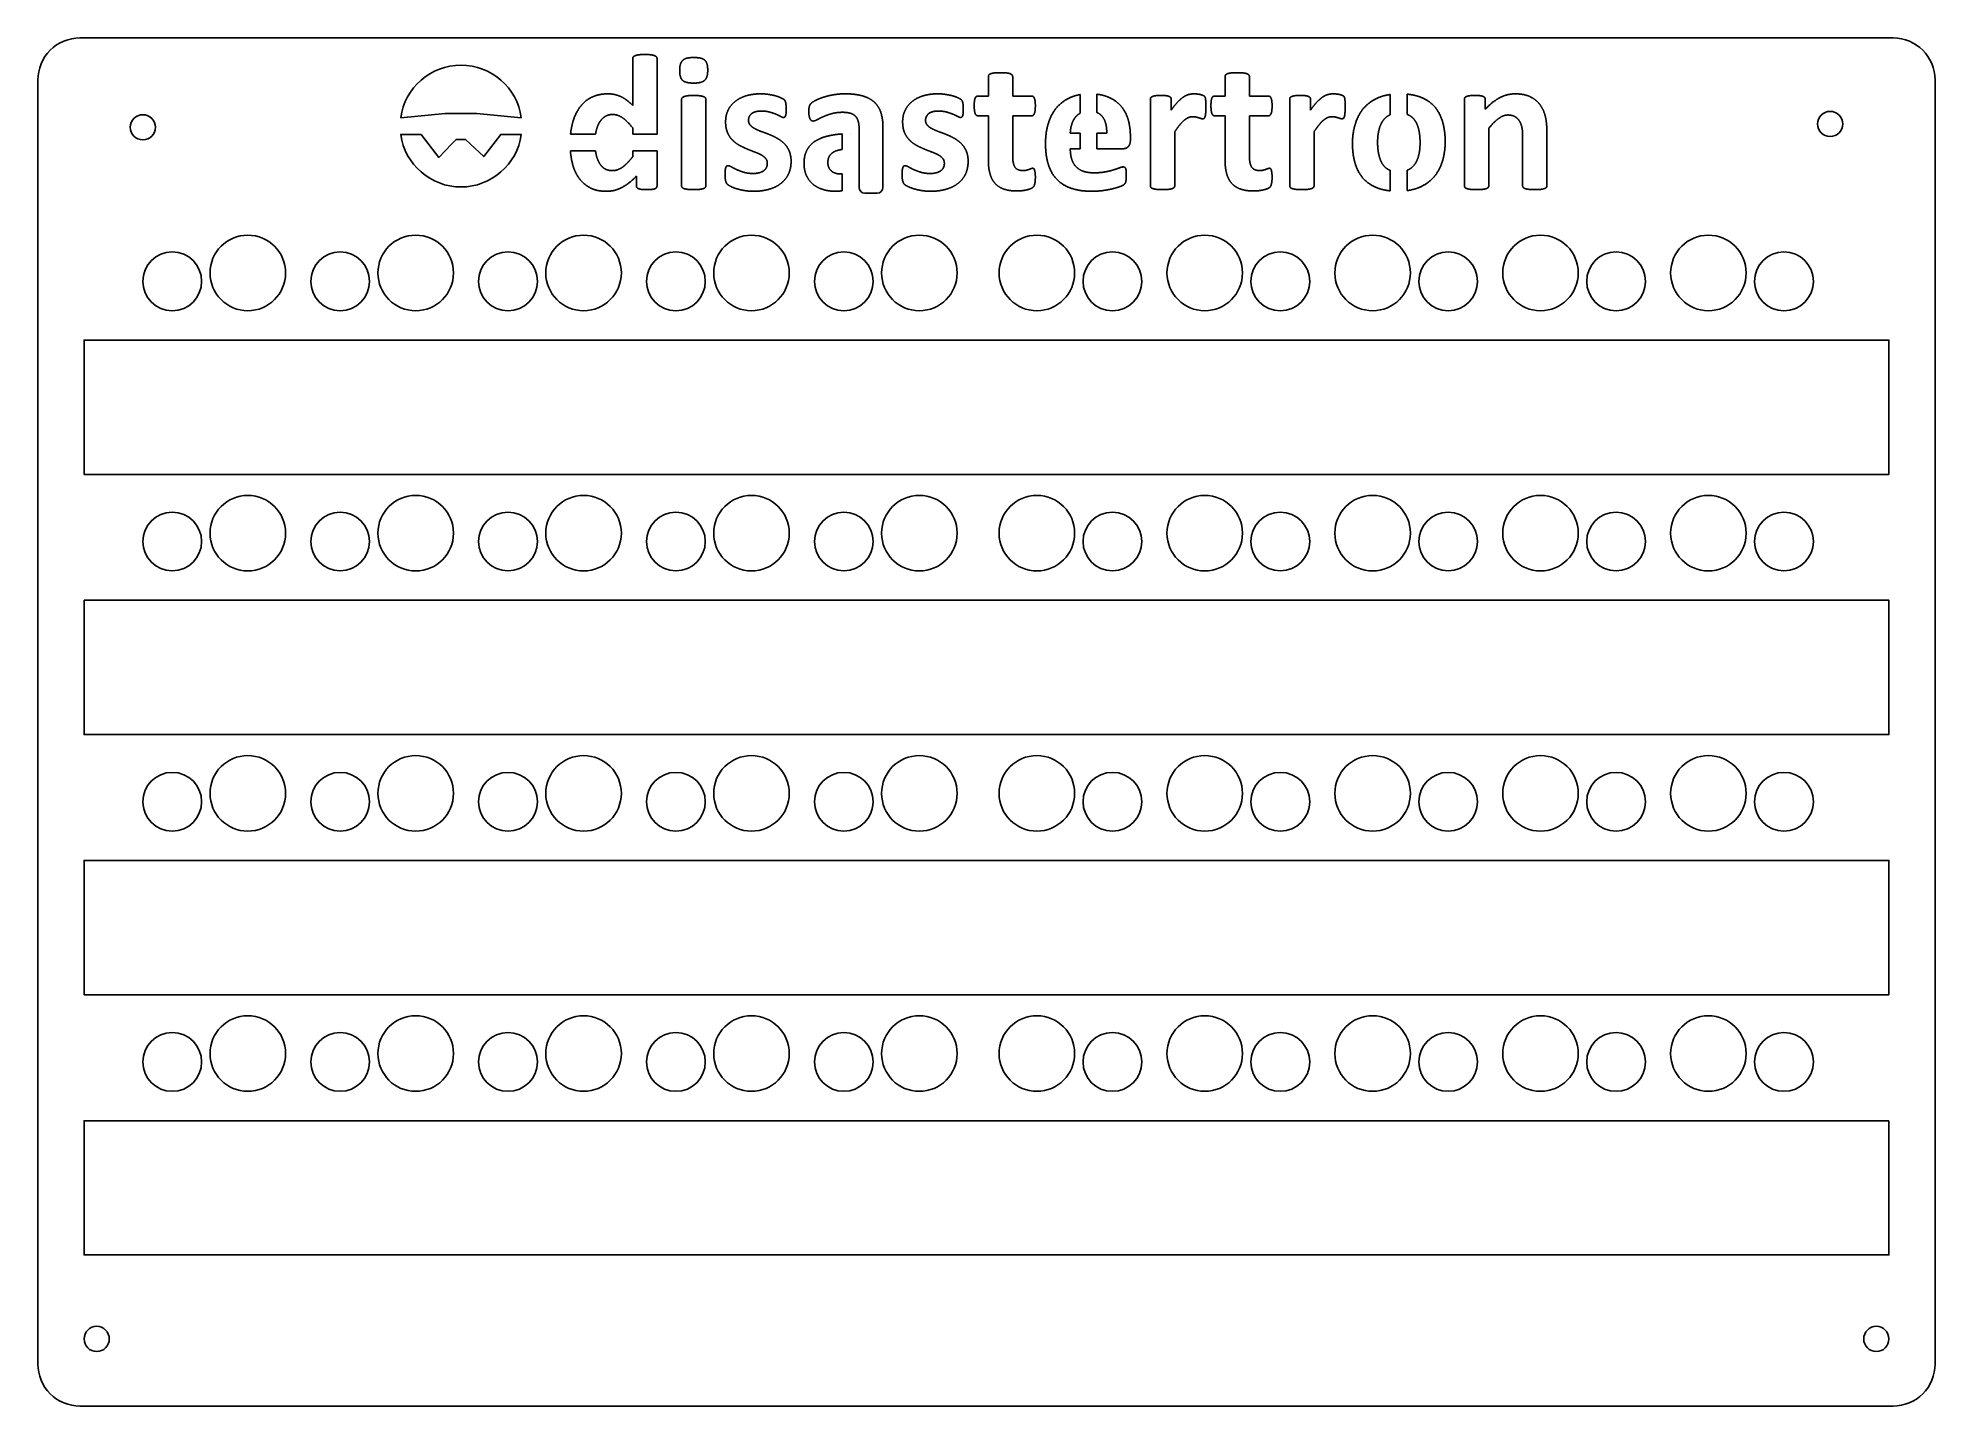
# Model space of a CAD drawing. Header units: millimetres. Extents: x 0 to 226, y 0 to 163.
import ezdxf

# ---------------------------------------------------------------- set-up
doc = ezdxf.new("R2010")
doc.units = ezdxf.units.MM
doc.layers.get('0').update_dxf_attribs({"linetype": 'CONTINUOUS'})

msp = doc.modelspace()

# ---------------------------------------------------------------- linework, layer by layer
for p, q in [((70.86, 154.96), (70.86, 160.53)), ((73.75, 160.53), (73.75, 151.54)), ((113.22, 156.08), (113.22, 158.37)), ((116.12, 158.37), (116.12, 156.08)), ((141.42, 156.08), (141.42, 158.37)), ((144.32, 158.37), (144.32, 156.08)), ((112, 156.08), (113.22, 156.08)), ((116.12, 156.08), (118.35, 156.08)), ((124.15, 154.03), (124.15, 156.25)), ((126.15, 156.29), (126.15, 154.12)), ((140.2, 156.08), (141.42, 156.08)), ((144.32, 156.08), (146.55, 156.08)), ((161.1, 153.85), (161.1, 156.26)), ((163.1, 156.3), (163.1, 153.9)), ((76.67, 145.39), (76.67, 155.66)), ((79.57, 155.66), (79.57, 145.39)), ((113.22, 153.72), (111.99, 153.72)), ((113.22, 148.45), (113.22, 153.72)), ((118.37, 153.72), (116.12, 153.72)), ((116.12, 153.72), (116.12, 148.89)), ((132.52, 145.39), (132.52, 155.68)), ((135, 155.68), (135, 154.4)), ((141.42, 153.72), (140.19, 153.72)), ((141.42, 148.45), (141.42, 153.72)), ((144.32, 153.72), (144.32, 148.89)), ((146.57, 153.72), (144.32, 153.72)), ((149.12, 145.39), (149.12, 155.68)), ((151.6, 155.68), (151.6, 154.4)), ((169.93, 145.39), (169.93, 155.68)), ((172.41, 155.68), (172.41, 154.5)), ((63.45, 151.54), (66.43, 151.54)), ((70.86, 151.54), (70.86, 152.27)), ((70.86, 151.54), (73.75, 151.54)), ((95.82, 151.59), (95.82, 149.71)), ((96.81, 151.59), (96.81, 151.59)), ((97.82, 151.59), (97.82, 152.21)), ((97.82, 151.59), (97.82, 145.5)), ((100.67, 152.28), (100.67, 145.36)), ((122.98, 151.67), (124.15, 151.67)), ((124.15, 149.8), (124.15, 151.67)), ((126.15, 151.67), (127.32, 151.67)), ((126.15, 151.67), (126.15, 149.8)), ((135.43, 151.81), (135.43, 145.39)), ((152.02, 151.81), (152.02, 145.39)), ((172.84, 152.23), (172.84, 145.39)), ((179.76, 151.75), (179.76, 145.39)), ((63.43, 149.54), (66.42, 149.54)), ((70.86, 148.85), (70.86, 149.54)), ((70.86, 149.54), (73.75, 149.54)), ((73.75, 149.54), (73.75, 145.39)), ((124.15, 149.8), (122.98, 149.8)), ((129.25, 149.8), (126.15, 149.8)), ((130.14, 151.3), (130.14, 150.84)), ((176.87, 145.39), (176.87, 151.27)), ((161.1, 147.22), (161.1, 144.78)), ((163.1, 147.23), (163.1, 144.81)), ((71.29, 145.39), (71.29, 146.53)), ((95.82, 146.79), (95.82, 144.8)), ((97.82, 145.5), (97.82, 145.2)), ((100.67, 145.2), (100.67, 145.5)), ((98.52, 144.5), (99.97, 144.5)), ((5.5, 123), (5.5, 117)), ((5.5, 93), (5.5, 87)), ((5.5, 63), (5.5, 57)), ((5.5, 33), (5.5, 27))]:
    msp.add_line(p, q)
for points in [[(5, 0, -0.414214), (0, 5), (0, 158, -0.414217), (5, 163), (221, 163, -0.414209), (226, 158), (226, 5, -0.414214), (221, 0)], [(43.22, 153.5, -0.87068), (57.58, 153.5), (52.29, 154), (48.5, 154)], [(45.67, 151.5), (47.77, 148.76), (49.28, 150.36), (49.81, 150.91), (50.93, 150.91), (51.51, 150.36), (53.1, 148.86), (55.13, 151.5), (57.58, 151.5, -0.87068), (43.22, 151.5)]]:
    msp.add_lwpolyline(points, format="xyb", close=True)
for points in [[(220.5, 111), (220.5, 127), (5.5, 127), (5.5, 111)], [(5.5, 96), (5.5, 80), (220.5, 80), (220.5, 96)], [(5.5, 49), (220.5, 49), (220.5, 65), (5.5, 65)], [(220.5, 34), (5.5, 34), (5.5, 18), (220.5, 18)]]:
    msp.add_lwpolyline(points, close=True)
for centre, radius in [((12.5, 152.35), 1.5), ((213.5, 152.75), 1.5), ((25, 135), 4.5), ((45, 135), 4.5), ((65, 135), 4.5), ((85, 135), 4.5), ((105, 135), 4.5), ((119, 135), 4.5), ((139, 135), 4.5), ((159, 135), 4.5), ((179, 135), 4.5), ((199, 135), 4.5), ((16, 134), 3.5), ((36, 134), 3.5), ((56, 134), 3.5), ((76, 134), 3.5), ((96, 134), 3.5), ((128, 134), 3.5), ((148, 134), 3.5), ((168, 134), 3.5), ((188, 134), 3.5), ((208, 134), 3.5), ((25, 104), 4.5), ((45, 104), 4.5), ((65, 104), 4.5), ((85, 104), 4.5), ((105, 104), 4.5), ((119, 104), 4.5), ((139, 104), 4.5), ((159, 104), 4.5), ((179, 104), 4.5), ((199, 104), 4.5), ((16, 103), 3.5), ((36, 103), 3.5), ((56, 103), 3.5), ((76, 103), 3.5), ((96, 103), 3.5), ((128, 103), 3.5), ((148, 103), 3.5), ((168, 103), 3.5), ((188, 103), 3.5), ((208, 103), 3.5), ((25, 73), 4.5), ((45, 73), 4.5), ((65, 73), 4.5), ((85, 73), 4.5), ((105, 73), 4.5), ((119, 73), 4.5), ((139, 73), 4.5), ((159, 73), 4.5), ((179, 73), 4.5), ((199, 73), 4.5), ((16, 72), 3.5), ((36, 72), 3.5), ((56, 72), 3.5), ((76, 72), 3.5), ((96, 72), 3.5), ((128, 72), 3.5), ((148, 72), 3.5), ((168, 72), 3.5), ((188, 72), 3.5), ((208, 72), 3.5), ((25, 42), 4.5), ((45, 42), 4.5), ((65, 42), 4.5), ((85, 42), 4.5), ((105, 42), 4.5), ((119, 42), 4.5), ((139, 42), 4.5), ((159, 42), 4.5), ((179, 42), 4.5), ((199, 42), 4.5), ((16, 41), 3.5), ((36, 41), 3.5), ((56, 41), 3.5), ((76, 41), 3.5), ((96, 41), 3.5), ((128, 41), 3.5), ((148, 41), 3.5), ((168, 41), 3.5), ((188, 41), 3.5), ((208, 41), 3.5), ((7, 8), 1.5), ((219, 8), 1.5)]:
    msp.add_circle(centre, radius)
for centre, start, end in [((98.52, 145.2), 180, 270), ((99.97, 145.2), -90, 0)]:
    msp.add_arc(centre, 0.7, start, end)
for points in [[(70.86, 160.53), (70.86, 160.65), (70.93, 160.74)], [(70.93, 160.74), (70.99, 160.83), (71.16, 160.89)], [(71.16, 160.89), (71.32, 160.96), (71.6, 160.99)], [(71.6, 160.99), (71.88, 161.03), (72.3, 161.03)], [(72.3, 161.03), (72.73, 161.03), (73.01, 160.99)], [(73.01, 160.99), (73.29, 160.96), (73.45, 160.89)], [(73.45, 160.89), (73.61, 160.83), (73.68, 160.74)], [(73.68, 160.74), (73.75, 160.65), (73.75, 160.53)], [(76.8, 160.33), (77.15, 160.67), (78.13, 160.67)], [(78.13, 160.67), (79.1, 160.67), (79.45, 160.34)], [(76.45, 159.11), (76.45, 159.99), (76.8, 160.33)], [(76.79, 157.95), (76.45, 158.27), (76.45, 159.11)], [(79.79, 159.17), (79.79, 158.29), (79.44, 157.96)], [(79.45, 160.34), (79.79, 160.01), (79.79, 159.17)], [(113.22, 158.37), (113.22, 158.49), (113.28, 158.58)], [(113.28, 158.58), (113.35, 158.67), (113.51, 158.74)], [(113.51, 158.74), (113.68, 158.8), (113.96, 158.83)], [(113.96, 158.83), (114.25, 158.86), (114.66, 158.86)], [(114.66, 158.86), (115.09, 158.86), (115.37, 158.83)], [(115.37, 158.83), (115.65, 158.8), (115.82, 158.74)], [(115.82, 158.74), (115.98, 158.67), (116.05, 158.58)], [(116.05, 158.58), (116.12, 158.49), (116.12, 158.37)], [(141.42, 158.37), (141.42, 158.49), (141.48, 158.58)], [(141.48, 158.58), (141.55, 158.67), (141.71, 158.74)], [(141.71, 158.74), (141.88, 158.8), (142.16, 158.83)], [(142.16, 158.83), (142.45, 158.86), (142.86, 158.86)], [(142.86, 158.86), (143.29, 158.86), (143.57, 158.83)], [(143.57, 158.83), (143.85, 158.8), (144.02, 158.74)], [(144.02, 158.74), (144.18, 158.67), (144.25, 158.58)], [(144.25, 158.58), (144.32, 158.49), (144.32, 158.37)], [(65.96, 155.93), (66.8, 156.34), (67.9, 156.34)], [(67.9, 156.34), (68.76, 156.34), (69.47, 155.99)], [(69.47, 155.99), (70.17, 155.64), (70.86, 154.96)], [(76.74, 155.86), (76.8, 155.95), (76.97, 156.01)], [(78.11, 157.62), (77.13, 157.62), (76.79, 157.95)], [(76.97, 156.01), (77.14, 156.08), (77.42, 156.11)], [(77.42, 156.11), (77.69, 156.15), (78.12, 156.15)], [(79.44, 157.96), (79.08, 157.62), (78.11, 157.62)], [(78.12, 156.15), (78.55, 156.15), (78.82, 156.11)], [(78.82, 156.11), (79.1, 156.08), (79.27, 156.01)], [(79.27, 156.01), (79.44, 155.95), (79.5, 155.86)], [(83.04, 155.42), (83.58, 155.86), (84.36, 156.1)], [(84.36, 156.1), (85.14, 156.34), (86.1, 156.34)], [(86.1, 156.34), (86.59, 156.34), (87.05, 156.27)], [(87.05, 156.27), (87.5, 156.2), (87.87, 156.1)], [(87.87, 156.1), (88.24, 156), (88.49, 155.87)], [(92.67, 155.57), (93.07, 155.78), (93.62, 155.95)], [(93.62, 155.95), (94.16, 156.12), (94.8, 156.23)], [(94.8, 156.23), (95.44, 156.34), (96.12, 156.34)], [(96.12, 156.34), (97.33, 156.34), (98.19, 156.11)], [(98.19, 156.11), (99.05, 155.87), (99.6, 155.38)], [(104.13, 155.42), (104.67, 155.86), (105.45, 156.1)], [(105.45, 156.1), (106.23, 156.34), (107.2, 156.34)], [(107.2, 156.34), (107.68, 156.34), (108.14, 156.27)], [(108.14, 156.27), (108.59, 156.2), (108.96, 156.1)], [(108.96, 156.1), (109.33, 156), (109.59, 155.87)], [(111.65, 155.83), (111.71, 155.96), (111.8, 156.02)], [(111.8, 156.02), (111.88, 156.08), (112, 156.08)], [(118.35, 156.08), (118.47, 156.08), (118.56, 156.02)], [(118.56, 156.02), (118.64, 155.96), (118.7, 155.83)], [(123.08, 155.94), (123.58, 156.15), (124.15, 156.25)], [(126.15, 156.29), (126.9, 156.21), (127.49, 155.96)], [(127.49, 155.96), (128.4, 155.58), (128.99, 154.91)], [(132.58, 155.89), (132.64, 155.97), (132.79, 156.03)], [(132.79, 156.03), (132.94, 156.09), (133.18, 156.12)], [(133.18, 156.12), (133.41, 156.15), (133.77, 156.15)], [(133.77, 156.15), (134.14, 156.15), (134.38, 156.12)], [(134.38, 156.12), (134.62, 156.09), (134.76, 156.03)], [(134.76, 156.03), (134.89, 155.97), (134.95, 155.89)], [(135.77, 155.36), (136.12, 155.73), (136.45, 155.95)], [(136.45, 155.95), (136.77, 156.17), (137.09, 156.26)], [(137.09, 156.26), (137.42, 156.34), (137.74, 156.34)], [(137.74, 156.34), (137.89, 156.34), (138.06, 156.32)], [(138.06, 156.32), (138.24, 156.31), (138.42, 156.27)], [(138.42, 156.27), (138.6, 156.23), (138.74, 156.17)], [(138.74, 156.17), (138.88, 156.12), (138.95, 156.07)], [(138.95, 156.07), (139.01, 156.01), (139.04, 155.94)], [(139.85, 155.83), (139.91, 155.96), (140, 156.02)], [(140, 156.02), (140.08, 156.08), (140.2, 156.08)], [(146.55, 156.08), (146.67, 156.08), (146.76, 156.02)], [(146.76, 156.02), (146.84, 155.96), (146.9, 155.83)], [(149.17, 155.89), (149.23, 155.97), (149.38, 156.03)], [(149.38, 156.03), (149.53, 156.09), (149.77, 156.12)], [(149.77, 156.12), (150, 156.15), (150.36, 156.15)], [(150.36, 156.15), (150.73, 156.15), (150.97, 156.12)], [(150.97, 156.12), (151.22, 156.09), (151.35, 156.03)], [(151.35, 156.03), (151.48, 155.97), (151.54, 155.89)], [(152.36, 155.36), (152.72, 155.73), (153.04, 155.95)], [(153.04, 155.95), (153.36, 156.17), (153.69, 156.26)], [(153.69, 156.26), (154.01, 156.34), (154.33, 156.34)], [(154.33, 156.34), (154.48, 156.34), (154.65, 156.32)], [(154.65, 156.32), (154.83, 156.31), (155.01, 156.27)], [(155.01, 156.27), (155.2, 156.23), (155.34, 156.17)], [(155.34, 156.17), (155.47, 156.12), (155.54, 156.07)], [(155.54, 156.07), (155.6, 156.01), (155.63, 155.94)], [(159.77, 155.92), (160.38, 156.16), (161.1, 156.26)], [(163.1, 156.3), (163.96, 156.22), (164.65, 155.97)], [(164.65, 155.97), (165.66, 155.59), (166.33, 154.87)], [(169.99, 155.89), (170.05, 155.97), (170.2, 156.03)], [(170.2, 156.03), (170.35, 156.09), (170.58, 156.12)], [(170.58, 156.12), (170.82, 156.15), (171.18, 156.15)], [(171.18, 156.15), (171.55, 156.15), (171.79, 156.12)], [(171.79, 156.12), (172.03, 156.09), (172.16, 156.03)], [(172.16, 156.03), (172.3, 155.97), (172.35, 155.89)], [(174.15, 155.88), (175.03, 156.34), (175.99, 156.34)], [(175.99, 156.34), (177.04, 156.34), (177.76, 156)], [(177.76, 156), (178.48, 155.65), (178.93, 155.06)], [(63.69, 152.87), (63.99, 153.97), (64.55, 154.74)], [(64.55, 154.74), (65.12, 155.51), (65.96, 155.93)], [(68.47, 153.88), (67.91, 153.88), (67.5, 153.6)], [(69.67, 153.47), (69.1, 153.88), (68.47, 153.88)], [(76.67, 155.66), (76.67, 155.78), (76.74, 155.86)], [(79.5, 155.86), (79.57, 155.78), (79.57, 155.66)], [(81.92, 153.01), (81.92, 153.75), (82.2, 154.36)], [(82.2, 154.36), (82.49, 154.98), (83.04, 155.42)], [(85.02, 153.98), (84.84, 153.83), (84.74, 153.62)], [(85.49, 154.21), (85.2, 154.13), (85.02, 153.98)], [(86.17, 154.29), (85.78, 154.29), (85.49, 154.21)], [(87.16, 154.17), (86.73, 154.29), (86.17, 154.29)], [(87.92, 153.91), (87.59, 154.05), (87.16, 154.17)], [(88.47, 153.65), (88.25, 153.77), (87.92, 153.91)], [(88.49, 155.87), (88.75, 155.75), (88.86, 155.67)], [(88.86, 155.67), (88.97, 155.58), (89.01, 155.49)], [(89.06, 153.72), (89.02, 153.61), (88.95, 153.57)], [(89.01, 155.49), (89.06, 155.41), (89.08, 155.29)], [(89.12, 154.03), (89.1, 153.84), (89.06, 153.72)], [(89.08, 155.29), (89.1, 155.17), (89.12, 154.99)], [(89.12, 154.99), (89.14, 154.81), (89.14, 154.54)], [(89.14, 154.54), (89.14, 154.23), (89.12, 154.03)], [(91.83, 154.27), (91.83, 154.62), (91.89, 154.83)], [(91.86, 153.78), (91.83, 154), (91.83, 154.27)], [(91.96, 153.41), (91.9, 153.56), (91.86, 153.78)], [(91.89, 154.83), (91.94, 155.04), (92.1, 155.21)], [(92.1, 155.21), (92.27, 155.37), (92.67, 155.57)], [(94.57, 153.98), (94, 153.82), (93.56, 153.62)], [(95.87, 154.14), (95.14, 154.14), (94.57, 153.98)], [(96.8, 154.02), (96.42, 154.14), (95.87, 154.14)], [(97.4, 153.67), (97.17, 153.91), (96.8, 154.02)], [(99.6, 155.38), (100.16, 154.89), (100.41, 154.12)], [(100.41, 154.12), (100.67, 153.34), (100.67, 152.28)], [(103.01, 153.01), (103.01, 153.75), (103.3, 154.36)], [(103.3, 154.36), (103.59, 154.98), (104.13, 155.42)], [(106.11, 153.98), (105.93, 153.83), (105.84, 153.62)], [(106.59, 154.21), (106.3, 154.13), (106.11, 153.98)], [(107.27, 154.29), (106.87, 154.29), (106.59, 154.21)], [(108.25, 154.17), (107.82, 154.29), (107.27, 154.29)], [(109.01, 153.91), (108.69, 154.05), (108.25, 154.17)], [(109.56, 153.65), (109.34, 153.77), (109.01, 153.91)], [(109.59, 155.87), (109.84, 155.75), (109.95, 155.67)], [(109.95, 155.67), (110.06, 155.58), (110.1, 155.49)], [(110.16, 153.72), (110.12, 153.61), (110.05, 153.57)], [(110.1, 155.49), (110.15, 155.41), (110.17, 155.29)], [(110.21, 154.03), (110.2, 153.84), (110.16, 153.72)], [(110.17, 155.29), (110.2, 155.17), (110.21, 154.99)], [(110.21, 154.99), (110.23, 154.81), (110.23, 154.54)], [(110.23, 154.54), (110.23, 154.23), (110.21, 154.03)], [(111.54, 154.9), (111.54, 155.23), (111.56, 155.47)], [(111.65, 153.99), (111.54, 154.27), (111.54, 154.9)], [(111.56, 155.47), (111.59, 155.7), (111.65, 155.83)], [(111.99, 153.72), (111.77, 153.72), (111.65, 153.99)], [(118.7, 153.99), (118.59, 153.72), (118.37, 153.72)], [(118.7, 155.83), (118.76, 155.7), (118.79, 155.47)], [(118.82, 154.9), (118.82, 154.27), (118.7, 153.99)], [(118.79, 155.47), (118.82, 155.23), (118.82, 154.9)], [(120.39, 152.9), (120.74, 154), (121.42, 154.77)], [(121.42, 154.77), (122.1, 155.53), (123.08, 155.94)], [(124.15, 154.03), (123.8, 153.83), (123.56, 153.52)], [(126.83, 153.59), (126.56, 153.94), (126.15, 154.12)], [(128.99, 154.91), (129.58, 154.23), (129.86, 153.31)], [(132.52, 155.68), (132.52, 155.8), (132.58, 155.89)], [(134.95, 155.89), (135, 155.8), (135, 155.68)], [(135, 154.4), (135.41, 154.98), (135.77, 155.36)], [(139.04, 155.94), (139.07, 155.87), (139.09, 155.75)], [(139.11, 154.05), (139.09, 153.78), (139.04, 153.63)], [(139.09, 155.75), (139.11, 155.63), (139.12, 155.38)], [(139.14, 154.73), (139.14, 154.31), (139.11, 154.05)], [(139.12, 155.38), (139.14, 155.14), (139.14, 154.73)], [(139.74, 154.9), (139.74, 155.23), (139.76, 155.47)], [(139.85, 153.99), (139.74, 154.27), (139.74, 154.9)], [(139.76, 155.47), (139.79, 155.7), (139.85, 155.83)], [(140.19, 153.72), (139.97, 153.72), (139.85, 153.99)], [(146.9, 153.99), (146.79, 153.72), (146.57, 153.72)], [(146.9, 155.83), (146.96, 155.7), (146.99, 155.47)], [(147.02, 154.9), (147.02, 154.27), (146.9, 153.99)], [(146.99, 155.47), (147.02, 155.23), (147.02, 154.9)], [(149.12, 155.68), (149.12, 155.8), (149.17, 155.89)], [(151.54, 155.89), (151.6, 155.8), (151.6, 155.68)], [(151.6, 154.4), (152, 154.98), (152.36, 155.36)], [(155.63, 155.94), (155.66, 155.87), (155.68, 155.75)], [(155.7, 154.05), (155.68, 153.78), (155.64, 153.63)], [(155.68, 155.75), (155.7, 155.63), (155.72, 155.38)], [(155.73, 154.73), (155.73, 154.31), (155.7, 154.05)], [(155.72, 155.38), (155.73, 155.14), (155.73, 154.73)], [(156.96, 152.84), (157.31, 153.93), (158.01, 154.71)], [(158.01, 154.71), (158.72, 155.49), (159.77, 155.92)], [(161.01, 153.81), (160.53, 153.57), (160.22, 153.12)], [(161.1, 153.85), (161.05, 153.83), (161.01, 153.81)], [(163.35, 153.78), (163.23, 153.85), (163.1, 153.9)], [(164.12, 153.04), (163.83, 153.52), (163.35, 153.78)], [(166.33, 154.87), (166.99, 154.14), (167.31, 153.08)], [(169.93, 155.68), (169.93, 155.8), (169.99, 155.89)], [(172.35, 155.89), (172.41, 155.8), (172.41, 155.68)], [(172.41, 154.5), (173.27, 155.42), (174.15, 155.88)], [(175.14, 153.82), (174.58, 153.82), (174.02, 153.41)], [(175.9, 153.65), (175.57, 153.82), (175.14, 153.82)], [(178.93, 155.06), (179.37, 154.46), (179.57, 153.67)], [(63.45, 151.54), (63.52, 152.25), (63.69, 152.87)], [(66.47, 151.79), (66.45, 151.66), (66.43, 151.54)], [(66.84, 152.85), (66.59, 152.37), (66.47, 151.79)], [(67.5, 153.6), (67.09, 153.32), (66.84, 152.85)], [(70.86, 152.27), (70.24, 153.05), (69.67, 153.47)], [(82.13, 151.76), (81.92, 152.28), (81.92, 153.01)], [(82.7, 150.87), (82.34, 151.24), (82.13, 151.76)], [(84.74, 153.62), (84.65, 153.42), (84.65, 153.19)], [(84.65, 153.19), (84.65, 152.83), (84.87, 152.59)], [(84.87, 152.59), (85.09, 152.35), (85.45, 152.17)], [(85.45, 152.17), (85.8, 151.98), (86.26, 151.82)], [(86.26, 151.82), (86.72, 151.66), (87.18, 151.47)], [(87.18, 151.47), (87.65, 151.28), (88.11, 151.02)], [(88.79, 153.53), (88.69, 153.53), (88.47, 153.65)], [(88.95, 153.57), (88.89, 153.53), (88.79, 153.53)], [(92.12, 153.18), (92.02, 153.26), (91.96, 153.41)], [(92.35, 153.1), (92.22, 153.1), (92.12, 153.18)], [(92.83, 153.26), (92.53, 153.1), (92.35, 153.1)], [(93.56, 153.62), (93.12, 153.42), (92.83, 153.26)], [(94.4, 151.38), (95.04, 151.51), (95.82, 151.56)], [(97.72, 153.06), (97.62, 153.42), (97.4, 153.67)], [(97.82, 152.21), (97.82, 152.7), (97.72, 153.06)], [(103.22, 151.76), (103.01, 152.28), (103.01, 153.01)], [(103.79, 150.87), (103.44, 151.24), (103.22, 151.76)], [(105.84, 153.62), (105.74, 153.42), (105.74, 153.19)], [(105.74, 153.19), (105.74, 152.83), (105.96, 152.59)], [(105.96, 152.59), (106.18, 152.35), (106.54, 152.17)], [(106.54, 152.17), (106.9, 151.98), (107.35, 151.82)], [(107.35, 151.82), (107.81, 151.66), (108.28, 151.47)], [(108.28, 151.47), (108.74, 151.28), (109.2, 151.02)], [(109.89, 153.53), (109.78, 153.53), (109.56, 153.65)], [(110.05, 153.57), (109.98, 153.53), (109.89, 153.53)], [(120.03, 150.42), (120.03, 151.8), (120.39, 152.9)], [(123.15, 152.69), (123, 152.21), (122.98, 151.67)], [(123.56, 153.52), (123.29, 153.17), (123.15, 152.69)], [(127.32, 151.67), (127.35, 152.89), (126.83, 153.59)], [(129.86, 153.31), (130.14, 152.38), (130.14, 151.3)], [(136.04, 152.66), (135.75, 152.32), (135.43, 151.81)], [(136.58, 153.22), (136.32, 153.01), (136.04, 152.66)], [(137.08, 153.52), (136.84, 153.42), (136.58, 153.22)], [(137.57, 153.62), (137.32, 153.62), (137.08, 153.52)], [(137.95, 153.58), (137.77, 153.62), (137.57, 153.62)], [(138.26, 153.49), (138.12, 153.54), (137.95, 153.58)], [(138.52, 153.41), (138.41, 153.45), (138.26, 153.49)], [(138.73, 153.37), (138.64, 153.37), (138.52, 153.41)], [(138.92, 153.42), (138.85, 153.37), (138.73, 153.37)], [(139.04, 153.63), (139, 153.48), (138.92, 153.42)], [(152.63, 152.66), (152.35, 152.32), (152.02, 151.81)], [(153.17, 153.22), (152.91, 153.01), (152.63, 152.66)], [(153.67, 153.52), (153.43, 153.42), (153.17, 153.22)], [(154.16, 153.62), (153.92, 153.62), (153.67, 153.52)], [(154.54, 153.58), (154.37, 153.62), (154.16, 153.62)], [(154.86, 153.49), (154.71, 153.54), (154.54, 153.58)], [(155.12, 153.41), (155, 153.45), (154.86, 153.49)], [(155.32, 153.37), (155.23, 153.37), (155.12, 153.41)], [(155.51, 153.42), (155.44, 153.37), (155.32, 153.37)], [(155.64, 153.63), (155.59, 153.48), (155.51, 153.42)], [(156.6, 150.43), (156.6, 151.75), (156.96, 152.84)], [(159.75, 152.02), (159.59, 151.38), (159.59, 150.56)], [(160.22, 153.12), (159.9, 152.66), (159.75, 152.02)], [(164.53, 151.93), (164.4, 152.57), (164.12, 153.04)], [(164.65, 150.53), (164.65, 151.29), (164.53, 151.93)], [(167.31, 153.08), (167.64, 152.02), (167.64, 150.64)], [(174.02, 153.41), (173.45, 153.01), (172.84, 152.23)], [(176.44, 153.17), (176.23, 153.48), (175.9, 153.65)], [(176.76, 152.44), (176.65, 152.87), (176.44, 153.17)], [(176.87, 151.27), (176.87, 152.02), (176.76, 152.44)], [(179.57, 153.67), (179.76, 152.87), (179.76, 151.75)], [(63.63, 148.22), (63.49, 148.86), (63.43, 149.54)], [(66.42, 149.54), (66.44, 149.44), (66.45, 149.34)], [(66.45, 149.34), (66.56, 148.73), (66.8, 148.25)], [(83.49, 150.25), (83.05, 150.5), (82.7, 150.87)], [(84.4, 149.8), (83.94, 150), (83.49, 150.25)], [(85.31, 149.44), (84.87, 149.6), (84.4, 149.8)], [(86.11, 149.1), (85.76, 149.28), (85.31, 149.44)], [(88.11, 151.02), (88.56, 150.77), (88.92, 150.4)], [(88.92, 150.4), (89.28, 150.03), (89.5, 149.52)], [(89.5, 149.52), (89.72, 149), (89.72, 148.3)], [(91.26, 148.08), (91.26, 148.98), (91.61, 149.64)], [(91.61, 149.64), (91.97, 150.31), (92.66, 150.74)], [(92.66, 150.74), (93.36, 151.17), (94.4, 151.38)], [(94.7, 149.35), (94.39, 149.14), (94.25, 148.85)], [(95.51, 149.66), (95.01, 149.56), (94.7, 149.35)], [(95.82, 149.71), (95.65, 149.69), (95.51, 149.66)], [(104.58, 150.25), (104.14, 150.5), (103.79, 150.87)], [(105.5, 149.8), (105.03, 150), (104.58, 150.25)], [(106.41, 149.44), (105.96, 149.6), (105.5, 149.8)], [(107.2, 149.1), (106.85, 149.28), (106.41, 149.44)], [(109.2, 151.02), (109.65, 150.77), (110.01, 150.4)], [(110.01, 150.4), (110.37, 150.03), (110.59, 149.52)], [(110.59, 149.52), (110.81, 149), (110.81, 148.3)], [(120.37, 147.91), (120.03, 148.98), (120.03, 150.42)], [(122.98, 149.8), (122.98, 149.14), (123.14, 148.61)], [(129.9, 150.05), (129.66, 149.8), (129.25, 149.8)], [(130.14, 150.84), (130.14, 150.31), (129.9, 150.05)], [(156.93, 148.01), (156.6, 149.07), (156.6, 150.43)], [(159.59, 150.56), (159.59, 149.8), (159.72, 149.16)], [(164.5, 149.07), (164.65, 149.71), (164.65, 150.53)], [(167.64, 150.64), (167.64, 149.33), (167.29, 148.24)], [(64.37, 146.42), (63.86, 147.19), (63.63, 148.22)], [(66.8, 148.25), (67.03, 147.77), (67.42, 147.48)], [(67.42, 147.48), (67.82, 147.19), (68.42, 147.19)], [(68.42, 147.19), (68.72, 147.19), (69, 147.28)], [(69, 147.28), (69.28, 147.37), (69.58, 147.56)], [(69.58, 147.56), (69.87, 147.76), (70.18, 148.07)], [(70.18, 148.07), (70.49, 148.39), (70.86, 148.85)], [(81.86, 146.72), (81.86, 147.05), (81.88, 147.26)], [(81.88, 147.26), (81.9, 147.46), (81.95, 147.58)], [(81.95, 147.58), (82, 147.7), (82.07, 147.74)], [(82.07, 147.74), (82.14, 147.78), (82.24, 147.78)], [(82.24, 147.78), (82.37, 147.78), (82.61, 147.64)], [(82.61, 147.64), (82.86, 147.49), (83.23, 147.32)], [(83.23, 147.32), (83.6, 147.15), (84.09, 147)], [(84.09, 147), (84.58, 146.85), (85.2, 146.85)], [(85.2, 146.85), (85.6, 146.85), (85.9, 146.93)], [(85.9, 146.93), (86.21, 147.01), (86.43, 147.16)], [(86.68, 148.66), (86.46, 148.91), (86.11, 149.1)], [(86.43, 147.16), (86.66, 147.31), (86.77, 147.54)], [(86.89, 148.07), (86.89, 148.42), (86.68, 148.66)], [(86.77, 147.54), (86.89, 147.77), (86.89, 148.07)], [(89.72, 148.3), (89.72, 147.42), (89.39, 146.75)], [(91.54, 146.63), (91.26, 147.25), (91.26, 148.08)], [(94.25, 148.85), (94.1, 148.55), (94.1, 148.17)], [(94.1, 148.17), (94.1, 147.53), (94.51, 147.16)], [(94.51, 147.16), (94.92, 146.79), (95.65, 146.79)], [(102.95, 146.72), (102.95, 147.05), (102.97, 147.26)], [(102.97, 147.26), (103, 147.46), (103.04, 147.58)], [(103.04, 147.58), (103.09, 147.7), (103.16, 147.74)], [(103.16, 147.74), (103.23, 147.78), (103.33, 147.78)], [(103.33, 147.78), (103.46, 147.78), (103.71, 147.64)], [(103.71, 147.64), (103.95, 147.49), (104.32, 147.32)], [(104.32, 147.32), (104.69, 147.15), (105.18, 147)], [(105.18, 147), (105.67, 146.85), (106.3, 146.85)], [(106.3, 146.85), (106.69, 146.85), (107, 146.93)], [(107, 146.93), (107.3, 147.01), (107.53, 147.16)], [(107.77, 148.66), (107.55, 148.91), (107.2, 149.1)], [(107.53, 147.16), (107.75, 147.31), (107.87, 147.54)], [(107.98, 148.07), (107.98, 148.42), (107.77, 148.66)], [(107.87, 147.54), (107.98, 147.77), (107.98, 148.07)], [(110.81, 148.3), (110.81, 147.42), (110.48, 146.75)], [(113.42, 146.81), (113.22, 147.5), (113.22, 148.45)], [(116.12, 148.89), (116.12, 148.05), (116.38, 147.62)], [(116.38, 147.62), (116.65, 147.2), (117.33, 147.2)], [(117.33, 147.2), (117.56, 147.2), (117.74, 147.24)], [(117.74, 147.24), (117.93, 147.28), (118.07, 147.34)], [(118.07, 147.34), (118.22, 147.39), (118.31, 147.43)], [(118.31, 147.43), (118.41, 147.47), (118.49, 147.47)], [(118.49, 147.47), (118.56, 147.47), (118.63, 147.43)], [(118.63, 147.43), (118.69, 147.39), (118.72, 147.27)], [(118.72, 147.27), (118.76, 147.15), (118.79, 146.94)], [(118.79, 146.94), (118.82, 146.73), (118.82, 146.41)], [(121.4, 146.13), (120.71, 146.83), (120.37, 147.91)], [(123.14, 148.61), (123.29, 148.07), (123.63, 147.69)], [(123.63, 147.69), (123.97, 147.32), (124.51, 147.12)], [(124.51, 147.12), (125.05, 146.93), (125.8, 146.93)], [(125.8, 146.93), (126.56, 146.93), (127.14, 147.04)], [(127.14, 147.04), (127.71, 147.15), (128.13, 147.28)], [(128.13, 147.28), (128.55, 147.41), (128.83, 147.52)], [(128.83, 147.52), (129.11, 147.63), (129.28, 147.63)], [(129.28, 147.63), (129.39, 147.63), (129.45, 147.59)], [(129.45, 147.59), (129.52, 147.55), (129.57, 147.45)], [(129.57, 147.45), (129.62, 147.34), (129.63, 147.15)], [(129.63, 147.15), (129.65, 146.96), (129.65, 146.67)], [(141.62, 146.81), (141.42, 147.5), (141.42, 148.45)], [(144.32, 148.89), (144.32, 148.05), (144.58, 147.62)], [(144.58, 147.62), (144.85, 147.2), (145.53, 147.2)], [(145.53, 147.2), (145.76, 147.2), (145.94, 147.24)], [(145.94, 147.24), (146.13, 147.28), (146.27, 147.34)], [(146.27, 147.34), (146.42, 147.39), (146.51, 147.43)], [(146.51, 147.43), (146.61, 147.47), (146.69, 147.47)], [(146.69, 147.47), (146.76, 147.47), (146.83, 147.43)], [(146.83, 147.43), (146.89, 147.39), (146.92, 147.27)], [(146.92, 147.27), (146.96, 147.15), (146.99, 146.94)], [(146.99, 146.94), (147.02, 146.73), (147.02, 146.41)], [(157.92, 146.22), (157.25, 146.95), (156.93, 148.01)], [(159.72, 149.16), (159.85, 148.52), (160.13, 148.05)], [(160.13, 148.05), (160.41, 147.57), (160.9, 147.31)], [(160.9, 147.31), (160.99, 147.26), (161.1, 147.22)], [(163.1, 147.23), (163.17, 147.26), (163.24, 147.29)], [(163.24, 147.29), (163.72, 147.53), (164.04, 147.98)], [(164.04, 147.98), (164.35, 148.43), (164.5, 149.07)], [(167.29, 148.24), (166.94, 147.16), (166.24, 146.37)], [(65.7, 145.19), (64.89, 145.65), (64.37, 146.42)], [(67.69, 144.73), (66.51, 144.73), (65.7, 145.19)], [(69.62, 145.21), (68.75, 144.73), (67.69, 144.73)], [(71.29, 146.53), (70.49, 145.68), (69.62, 145.21)], [(71.35, 145.18), (71.29, 145.27), (71.29, 145.39)], [(71.56, 145.03), (71.42, 145.09), (71.35, 145.18)], [(71.94, 144.95), (71.7, 144.98), (71.56, 145.03)], [(72.54, 144.93), (72.17, 144.93), (71.94, 144.95)], [(73.12, 144.95), (72.88, 144.93), (72.54, 144.93)], [(73.49, 145.03), (73.35, 144.98), (73.12, 144.95)], [(73.69, 145.18), (73.63, 145.09), (73.49, 145.03)], [(73.75, 145.39), (73.75, 145.27), (73.69, 145.18)], [(76.74, 145.19), (76.67, 145.28), (76.67, 145.39)], [(76.97, 145.05), (76.8, 145.1), (76.74, 145.19)], [(77.42, 144.96), (77.14, 144.99), (76.97, 145.05)], [(78.12, 144.93), (77.69, 144.93), (77.42, 144.96)], [(78.82, 144.96), (78.55, 144.93), (78.12, 144.93)], [(79.27, 145.05), (79.1, 144.99), (78.82, 144.96)], [(79.5, 145.19), (79.44, 145.1), (79.27, 145.05)], [(79.57, 145.39), (79.57, 145.28), (79.5, 145.19)], [(81.93, 145.95), (81.86, 146.21), (81.86, 146.72)], [(82.12, 145.57), (82, 145.69), (81.93, 145.95)], [(82.53, 145.31), (82.25, 145.45), (82.12, 145.57)], [(83.22, 145.04), (82.8, 145.17), (82.53, 145.31)], [(84.16, 144.82), (83.64, 144.91), (83.22, 145.04)], [(85.26, 144.73), (84.69, 144.73), (84.16, 144.82)], [(87.04, 144.96), (86.22, 144.73), (85.26, 144.73)], [(88.46, 145.63), (87.86, 145.18), (87.04, 144.96)], [(89.39, 146.75), (89.06, 146.08), (88.46, 145.63)], [(92.32, 145.58), (91.82, 146), (91.54, 146.63)], [(93.51, 144.95), (92.82, 145.16), (92.32, 145.58)], [(95.01, 144.73), (94.19, 144.73), (93.51, 144.95)], [(95.82, 144.8), (95.43, 144.73), (95.01, 144.73)], [(95.65, 146.79), (95.73, 146.79), (95.82, 146.79)], [(103.02, 145.95), (102.95, 146.21), (102.95, 146.72)], [(103.22, 145.57), (103.09, 145.69), (103.02, 145.95)], [(103.62, 145.31), (103.34, 145.45), (103.22, 145.57)], [(104.31, 145.04), (103.9, 145.17), (103.62, 145.31)], [(105.25, 144.82), (104.73, 144.91), (104.31, 145.04)], [(106.35, 144.73), (105.78, 144.73), (105.25, 144.82)], [(108.13, 144.96), (107.31, 144.73), (106.35, 144.73)], [(109.55, 145.63), (108.95, 145.18), (108.13, 144.96)], [(110.48, 146.75), (110.15, 146.08), (109.55, 145.63)], [(114.03, 145.66), (113.61, 146.12), (113.42, 146.81)], [(115.08, 144.99), (114.44, 145.21), (114.03, 145.66)], [(116.58, 144.77), (115.71, 144.77), (115.08, 144.99)], [(117.22, 144.8), (116.9, 144.77), (116.58, 144.77)], [(117.81, 144.9), (117.54, 144.84), (117.22, 144.8)], [(118.28, 145.05), (118.08, 144.97), (117.81, 144.9)], [(118.59, 145.25), (118.48, 145.14), (118.28, 145.05)], [(118.75, 145.63), (118.69, 145.36), (118.59, 145.25)], [(118.82, 146.41), (118.82, 145.9), (118.75, 145.63)], [(123.13, 145.08), (122.09, 145.43), (121.4, 146.13)], [(125.53, 144.73), (124.16, 144.73), (123.13, 145.08)], [(126.96, 144.83), (126.29, 144.73), (125.53, 144.73)], [(128.15, 145.06), (127.63, 144.93), (126.96, 144.83)], [(129, 145.33), (128.67, 145.2), (128.15, 145.06)], [(129.41, 145.55), (129.34, 145.47), (129, 145.33)], [(129.54, 145.72), (129.49, 145.63), (129.41, 145.55)], [(129.6, 145.93), (129.58, 145.81), (129.54, 145.72)], [(129.64, 146.24), (129.63, 146.06), (129.6, 145.93)], [(129.65, 146.67), (129.65, 146.42), (129.64, 146.24)], [(132.59, 145.19), (132.52, 145.28), (132.52, 145.39)], [(132.83, 145.05), (132.66, 145.1), (132.59, 145.19)], [(133.27, 144.96), (133, 144.99), (132.83, 145.05)], [(133.98, 144.93), (133.55, 144.93), (133.27, 144.96)], [(134.68, 144.96), (134.4, 144.93), (133.98, 144.93)], [(135.13, 145.05), (134.96, 144.99), (134.68, 144.96)], [(135.36, 145.19), (135.29, 145.1), (135.13, 145.05)], [(135.43, 145.39), (135.43, 145.28), (135.36, 145.19)], [(142.23, 145.66), (141.81, 146.12), (141.62, 146.81)], [(143.28, 144.99), (142.64, 145.21), (142.23, 145.66)], [(144.78, 144.77), (143.91, 144.77), (143.28, 144.99)], [(145.42, 144.8), (145.1, 144.77), (144.78, 144.77)], [(146.01, 144.9), (145.74, 144.84), (145.42, 144.8)], [(146.48, 145.05), (146.28, 144.97), (146.01, 144.9)], [(146.79, 145.25), (146.68, 145.14), (146.48, 145.05)], [(146.95, 145.63), (146.89, 145.36), (146.79, 145.25)], [(147.02, 146.41), (147.02, 145.9), (146.95, 145.63)], [(149.19, 145.19), (149.12, 145.28), (149.12, 145.39)], [(149.42, 145.05), (149.25, 145.1), (149.19, 145.19)], [(149.87, 144.96), (149.59, 144.99), (149.42, 145.05)], [(150.57, 144.93), (150.14, 144.93), (149.87, 144.96)], [(151.27, 144.96), (151, 144.93), (150.57, 144.93)], [(151.72, 145.05), (151.55, 144.99), (151.27, 144.96)], [(151.95, 145.19), (151.89, 145.1), (151.72, 145.05)], [(152.02, 145.39), (152.02, 145.28), (151.95, 145.19)], [(159.6, 145.12), (158.59, 145.5), (157.92, 146.22)], [(161.1, 144.78), (160.27, 144.86), (159.6, 145.12)], [(164.47, 145.16), (163.85, 144.91), (163.1, 144.81)], [(166.24, 146.37), (165.54, 145.59), (164.47, 145.16)], [(170, 145.19), (169.93, 145.28), (169.93, 145.39)], [(170.24, 145.05), (170.07, 145.1), (170, 145.19)], [(170.68, 144.96), (170.4, 144.99), (170.24, 145.05)], [(171.39, 144.93), (170.96, 144.93), (170.68, 144.96)], [(172.09, 144.96), (171.81, 144.93), (171.39, 144.93)], [(172.53, 145.05), (172.37, 144.99), (172.09, 144.96)], [(172.77, 145.19), (172.7, 145.1), (172.53, 145.05)], [(172.84, 145.39), (172.84, 145.28), (172.77, 145.19)], [(176.94, 145.19), (176.87, 145.28), (176.87, 145.39)], [(177.17, 145.05), (177, 145.1), (176.94, 145.19)], [(177.61, 144.96), (177.33, 144.99), (177.17, 145.05)], [(178.32, 144.93), (177.89, 144.93), (177.61, 144.96)], [(179.02, 144.96), (178.74, 144.93), (178.32, 144.93)], [(179.46, 145.05), (179.3, 144.99), (179.02, 144.96)], [(179.69, 145.19), (179.62, 145.1), (179.46, 145.05)], [(179.76, 145.39), (179.76, 145.28), (179.69, 145.19)]]:
    msp.add_open_spline(points, degree=2)

doc.saveas('drawing.dxf')
